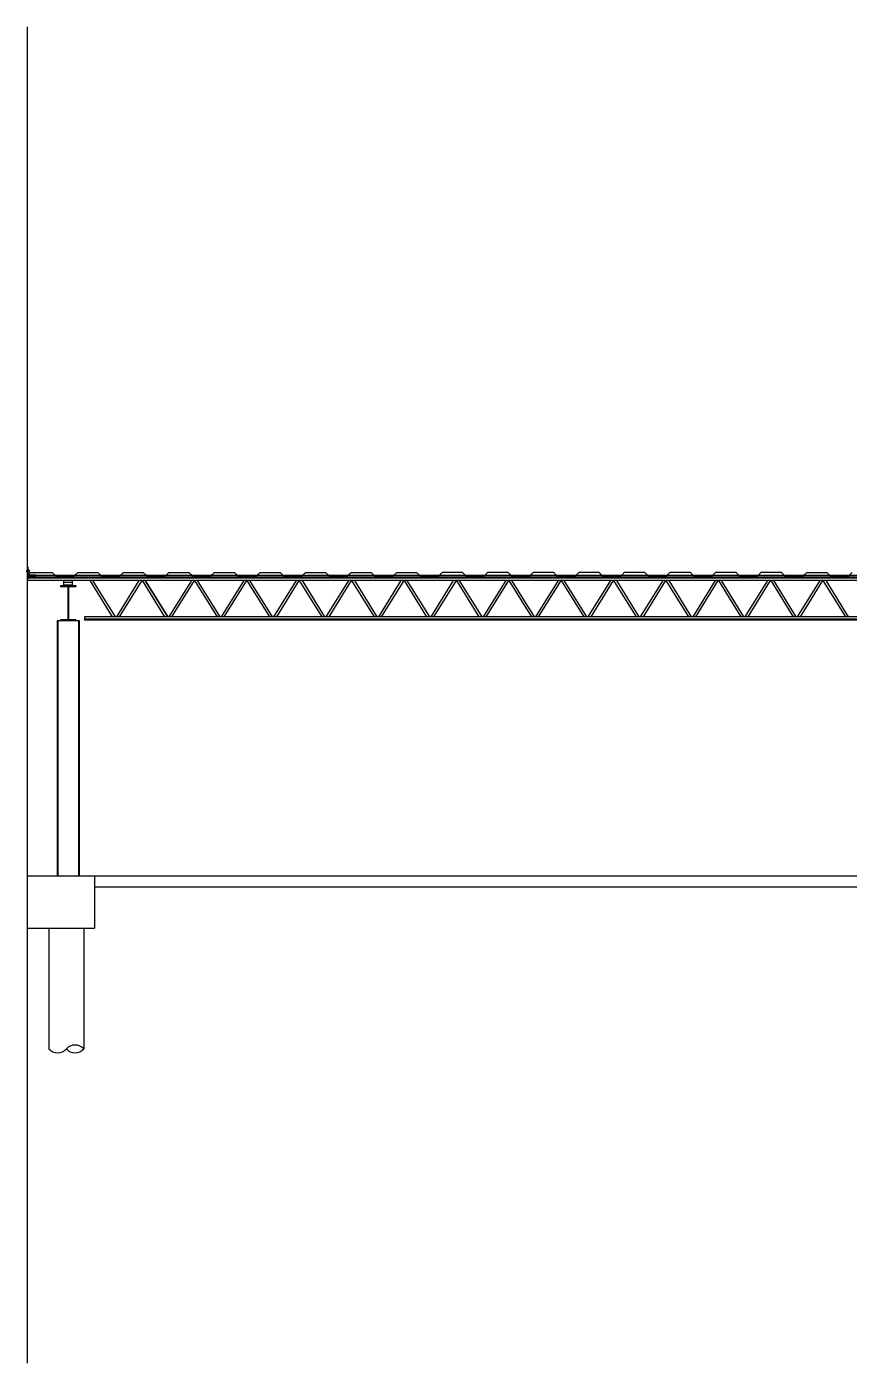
# Model space of a CAD drawing. Header units: millimetres. Extents: x -91511 to -65265, y 29268 to 44837.
# Drawn here: x -91511 to -81921, y 29268 to 44837 of the extents above; entities that cross this region are included whole.
import ezdxf

# ---------------------------------------------------------------- set-up
doc = ezdxf.new("R2010")
doc.units = ezdxf.units.MM
doc.header["$MEASUREMENT"] = 0
doc.layers.get('0').update_dxf_attribs({"linetype": 'CONTINUOUS', "plot": 0})
for name, color, linetype in [('Arch_Section_Found', 21, 'CONTINUOUS'), ('Arch_Section_HSS', 2, 'CONTINUOUS'), ('Arch_Section_Truss', 45, 'CONTINUOUS'), ('Struc_Plan_Deck', 41, 'CONTINUOUS'), ('Structural_Section_Bolt', 2, 'CONTINUOUS'), ('Structural_Section_StAngle', 2, 'CONTINUOUS'), ('Structural_SteelBeam', 22, 'CONTINUOUS')]:
    doc.layers.add(name, color=color, linetype=linetype)

# ---------------------------------------------------------------- blocks, each defined once
blk = doc.blocks.new('W410x54[W16x36]')
at = {"layer": 'Structural_SteelBeam'}
h = blk.add_hatch(dxfattribs=at)
h.set_pattern_fill('STEEL', color=131, scale=5, style=0)
h.set_pattern_definition([(45, (0, 0), (-0.44194174, 0.44194174), []), (45, (0, 0.3125), (-0.44194174, 0.44194174), [])])
h.paths.add_polyline_path([(1370.61, 1185.18), (1363.61, 1185.18), (1363.61, 1184.81), (1366.98, 1184.81), (1366.98, 1169.68), (1363.61, 1169.68), (1363.61, 1169.31), (1370.61, 1169.31), (1370.61, 1169.68), (1367.23, 1169.68), (1367.23, 1184.81), (1370.61, 1184.81)])
for p, q in [((1370.61, 1185.18), (1363.61, 1185.18)), ((1363.61, 1185.18), (1363.61, 1184.81)), ((1366.98, 1184.81), (1363.61, 1184.81)), ((1366.98, 1184.81), (1366.98, 1169.68)), ((1367.23, 1184.81), (1367.23, 1169.68)), ((1370.61, 1184.81), (1367.23, 1184.81)), ((1370.61, 1185.18), (1370.61, 1184.81)), ((1366.98, 1169.68), (1363.61, 1169.68)), ((1363.61, 1169.68), (1363.61, 1169.31)), ((1370.61, 1169.31), (1363.61, 1169.31)), ((1370.61, 1169.68), (1367.23, 1169.68)), ((1370.61, 1169.68), (1370.61, 1169.31))]:
    blk.add_line(p, q, dxfattribs=at)
blk = doc.blocks.new('A$C46D41956')
at = {"layer": 'Structural_Section_StAngle'}
h = blk.add_hatch(dxfattribs=at)
h.set_pattern_fill('STEEL', color=251, scale=3, style=0)
h.set_pattern_definition([(135, (8872.7223, -3443.97915), (0.265165043, 0.265165043), []), (135, (8872.7223, -3443.79165), (0.265165043, 0.265165043), [])])
h.paths.add_polyline_path([(0.37, 0.37, 0.414214), (0, 0), (4, 0), (4, 4, 0.414214), (3.62, 3.62), (3.62, 0.37)])
at = {"layer": 'Structural_Section_StAngle', "ltscale": 5}
for p, q in [((3.62, 0.37), (0.37, 0.37)), ((3.62, 0.37), (3.62, 3.62)), ((4, 0), (4, 4)), ((4, 0), (0, 0))]:
    blk.add_line(p, q, dxfattribs=at)
at = {"layer": 'Structural_Section_StAngle'}
blk.add_line((4, 4), (4, 4), dxfattribs=at)
at = {"layer": 'Structural_Section_StAngle', "ltscale": 5}
for centre in [(0.37, 0), (4, 3.62)]:
    blk.add_arc(centre, 0.375, 90, 180, dxfattribs=at)
blk = doc.blocks.new('Hex Nut - 10 mm side')
at = {"color": 0, "linetype": 'Continuous'}
for p, q in [((-9, -7), (-9, 7)), ((-1, 9), (-8, 9)), ((-1, 5), (-8, 5)), ((0, -7), (0, 7)), ((-1, -5), (-8, -5)), ((-1, -9), (-8, -9))]:
    blk.add_line(p, q, dxfattribs=at)
for centre, radius, start, end in [((-5, 7), 4.19, 147.1328, 212.8672), ((7, 0), 15.7, 163.2214, 196.7786), ((-4, 7), 4.19, 327.1328, 32.8672), ((-16, 0), 15.7, 343.2214, 16.7787), ((-5, -7), 4.19, 147.1328, 212.8672), ((-4, -7), 4.19, 327.1328, 32.8672)]:
    blk.add_arc(centre, radius, start, end, dxfattribs=at)

msp = doc.modelspace()

# ---------------------------------------------------------------- linework, layer by layer
at = {"layer": 'Arch_Section_Found'}
for p, q in [((-91503, 34945), (-65290, 34945)), ((-91503, 34336), (-91503, 34945)), ((-90722, 34945), (-90722, 34336)), ((-90722, 34818), (-81749, 34818)), ((-91503, 34336), (-90722, 34336)), ((-91252, 34336), (-91252, 32930)), ((-90846, 34336), (-90846, 32930))]:
    msp.add_line(p, q, dxfattribs=at)
for centre, start, end in [((-91150, 33023), 222.586, 317.414), ((-90947, 32837), 42.586, 137.414), ((-90947, 33023), 222.586, 317.414)]:
    msp.add_arc(centre, 138, start, end, dxfattribs=at)
at = {"layer": 'Arch_Section_HSS'}
for p, q in [((-91154, 37920), (-91154, 34945)), ((-91154, 37920), (-90900, 37920)), ((-90900, 37920), (-90900, 34945))]:
    msp.add_line(p, q, dxfattribs=at)
at = {"layer": 'Arch_Section_HSS', "ltscale": 10}
for p, q in [((-91147, 37920), (-91147, 34945)), ((-90906, 37920), (-90906, 34945))]:
    msp.add_line(p, q, dxfattribs=at)
at = {"layer": 'Arch_Section_Truss', "ltscale": 50}
msp.add_line((-91503, 29268), (-91503, 44837), dxfattribs=at)
at = {"layer": 'Arch_Section_Truss'}
for p, q in [((-91503, 38482), (-91503, 38387)), ((-81546, 38444), (-91503, 38444)), ((-91503, 38444), (-91503, 38387)), ((-81368, 38425), (-91503, 38425)), ((-81368, 38415), (-91503, 38415)), ((-81368, 38387), (-91503, 38387)), ((-91077, 38323), (-91077, 38387)), ((-90976, 38362), (-91077, 38362)), ((-90976, 38333), (-91077, 38333)), ((-90976, 38323), (-91077, 38323)), ((-90976, 38323), (-90976, 38387)), ((-90509, 37963), (-90772, 38387)), ((-90476, 37963), (-90739, 38387)), ((-90202, 38387), (-90465, 37963)), ((-90170, 38387), (-90433, 37963)), ((-89899, 37963), (-90162, 38387)), ((-89867, 37963), (-90129, 38387)), ((-90129, 38387), (-89867, 37963)), ((-89591, 38387), (-89853, 37963)), ((-89558, 38387), (-89821, 37963)), ((-89287, 37963), (-89550, 38387)), ((-89255, 37963), (-89518, 38387)), ((-88981, 38387), (-89244, 37963)), ((-88949, 38387), (-89211, 37963)), ((-88678, 37963), (-88941, 38387)), ((-88645, 37963), (-88908, 38387)), ((-88369, 38387), (-88632, 37963)), ((-88337, 38387), (-88600, 37963)), ((-88066, 37963), (-88329, 38387)), ((-88034, 37963), (-88297, 38387)), ((-87760, 38387), (-88023, 37963)), ((-87727, 38387), (-87990, 37963)), ((-87457, 37963), (-87719, 38387)), ((-87424, 37963), (-87687, 38387)), ((-87148, 38387), (-87411, 37963)), ((-87116, 38387), (-87379, 37963)), ((-86845, 37963), (-87108, 38387)), ((-86812, 37963), (-87075, 38387)), ((-86539, 38387), (-86801, 37963)), ((-86506, 38387), (-86769, 37963)), ((-86235, 37963), (-86498, 38387)), ((-86203, 37963), (-86466, 38387)), ((-85927, 38387), (-86190, 37963)), ((-85894, 38387), (-86157, 37963)), ((-85624, 37963), (-85886, 38387)), ((-85591, 37963), (-85854, 38387)), ((-85317, 38387), (-85580, 37963)), ((-85285, 38387), (-85548, 37963)), ((-85014, 37963), (-85277, 38387)), ((-84982, 37963), (-85244, 38387)), ((-84706, 38387), (-84968, 37963)), ((-84673, 38387), (-84936, 37963)), ((-84402, 37963), (-84665, 38387)), ((-84370, 37963), (-84633, 38387)), ((-84096, 38387), (-84359, 37963)), ((-84064, 38387), (-84326, 37963)), ((-83793, 37963), (-84056, 38387)), ((-83760, 37963), (-84023, 38387)), ((-83484, 38387), (-83747, 37963)), ((-83452, 38387), (-83715, 37963)), ((-83181, 37963), (-83444, 38387)), ((-83149, 37963), (-83412, 38387)), ((-82875, 38387), (-83138, 37963)), ((-82842, 38387), (-83105, 37963)), ((-82572, 37963), (-82834, 38387)), ((-82539, 37963), (-82802, 38387)), ((-82265, 38387), (-82528, 37963)), ((-82233, 38387), (-82496, 37963)), ((-81962, 37963), (-82225, 38387)), ((-81929, 37963), (-82192, 38387)), ((-91503, 37925), (-91503, 37963)), ((-81566, 37963), (-90838, 37963)), ((-90838, 37963), (-90838, 37925)), ((-81566, 37934), (-90838, 37934)), ((-81566, 37925), (-90838, 37925))]:
    msp.add_line(p, q, dxfattribs=at)
at = {"layer": 'Struc_Plan_Deck'}
for p, q in [((-91493, 38453), (-91465, 38481)), ((-91465, 38481), (-91214, 38481)), ((-91177, 38444), (-91214, 38481)), ((-90953, 38444), (-90915, 38481)), ((-90915, 38481), (-90683, 38481)), ((-90645, 38444), (-90683, 38481)), ((-90421, 38444), (-90384, 38481)), ((-90384, 38481), (-90152, 38481)), ((-90114, 38444), (-90152, 38481)), ((-89890, 38444), (-89853, 38481)), ((-89853, 38481), (-89621, 38481)), ((-89583, 38444), (-89621, 38481)), ((-89359, 38444), (-89322, 38481)), ((-89322, 38481), (-89090, 38481)), ((-89052, 38444), (-89090, 38481)), ((-88828, 38444), (-88791, 38481)), ((-88791, 38481), (-88558, 38481)), ((-88521, 38444), (-88558, 38481)), ((-88297, 38444), (-88259, 38481)), ((-88259, 38481), (-88027, 38481)), ((-87990, 38444), (-88027, 38481)), ((-87766, 38444), (-87728, 38481)), ((-87728, 38481), (-87496, 38481)), ((-87459, 38444), (-87496, 38481)), ((-87235, 38444), (-87197, 38481)), ((-87197, 38481), (-86965, 38481)), ((-86927, 38444), (-86965, 38481)), ((-86703, 38444), (-86665, 38482)), ((-86665, 38482), (-86433, 38482)), ((-86396, 38445), (-86433, 38482)), ((-86172, 38445), (-86134, 38482)), ((-86134, 38482), (-85902, 38482)), ((-85864, 38445), (-85902, 38482)), ((-85640, 38445), (-85603, 38482)), ((-85603, 38482), (-85371, 38482)), ((-85333, 38445), (-85371, 38482)), ((-85109, 38445), (-85072, 38482)), ((-85072, 38482), (-84840, 38482)), ((-84802, 38445), (-84840, 38482)), ((-84578, 38445), (-84541, 38482)), ((-84541, 38482), (-84308, 38482)), ((-84271, 38445), (-84308, 38482)), ((-84047, 38445), (-84009, 38482)), ((-84009, 38482), (-83777, 38482)), ((-83740, 38445), (-83777, 38482)), ((-83516, 38445), (-83478, 38482)), ((-83478, 38482), (-83246, 38482)), ((-83209, 38445), (-83246, 38482)), ((-82985, 38445), (-82947, 38482)), ((-82947, 38482), (-82715, 38482)), ((-82678, 38445), (-82715, 38482)), ((-82455, 38444), (-82417, 38481)), ((-82417, 38481), (-82185, 38481)), ((-82147, 38444), (-82185, 38481)), ((-81924, 38444), (-81887, 38481)), ((-91177, 38444), (-90954, 38444)), ((-90645, 38444), (-90423, 38444)), ((-90114, 38444), (-89891, 38444)), ((-89583, 38444), (-89360, 38444)), ((-89052, 38444), (-88829, 38444)), ((-88521, 38444), (-88298, 38444)), ((-87990, 38444), (-87767, 38444)), ((-87459, 38444), (-87236, 38444)), ((-86927, 38444), (-86704, 38444)), ((-86396, 38445), (-86173, 38445)), ((-85864, 38445), (-85642, 38445)), ((-85333, 38445), (-85110, 38445)), ((-84802, 38445), (-84579, 38445)), ((-84271, 38445), (-84048, 38445)), ((-83740, 38445), (-83517, 38445)), ((-83209, 38445), (-82986, 38445)), ((-82678, 38445), (-82455, 38445)), ((-82147, 38444), (-81924, 38444))]:
    msp.add_line(p, q, dxfattribs=at)
at = {"layer": 'Structural_Section_Bolt', "ltscale": 0.05}
for p, q in [((-91511, 38486), (-91511, 38504)), ((-91503, 38507), (-91510, 38507)), ((-91503, 38501), (-91510, 38501)), ((-91503, 38489), (-91510, 38489)), ((-91503, 38483), (-91510, 38483)), ((-91503, 38483), (-91503, 38507)), ((-91503, 38504), (-91503, 38507)), ((-91502, 38504), (-91503, 38504)), ((-91503, 38485), (-91503, 38483)), ((-91502, 38485), (-91503, 38485)), ((-91502, 38485), (-91502, 38504)), ((-91499, 38488), (-91499, 38501)), ((-91481, 38488), (-91481, 38501)), ((-91479, 38499), (-91481, 38501)), ((-91479, 38490), (-91481, 38488)), ((-91479, 38490), (-91479, 38499))]:
    msp.add_line(p, q, dxfattribs=at)
at = {"layer": 'Structural_Section_Bolt', "ltscale": 2}
for p, q in [((-91481, 38501), (-91502, 38501)), ((-91481, 38488), (-91502, 38488)), ((-91481, 38499), (-91499, 38499)), ((-91481, 38490), (-91499, 38490))]:
    msp.add_line(p, q, dxfattribs=at)
at = {"layer": 'Structural_Section_Bolt', "ltscale": 0.05}
for centre, radius, start, end in [((-91505, 38504), 5.58, 147.1328, 212.8672), ((-91490, 38495), 21, 163.2214, 196.7786), ((-91505, 38486), 5.58, 147.1328, 212.8672)]:
    msp.add_arc(centre, radius, start, end, dxfattribs=at)

# ---------------------------------------------------------------- block references
at = {"layer": 'Arch_Section_HSS', "yscale": 25.4, "zscale": 25.4}
for name, p, xscale in [('A$C46D41956', (-91401, 38444), -25.4), ('W410x54[W16x36]', (-125751, 8220), 25.4)]:
    msp.add_blockref(name, p, dxfattribs=dict(at, xscale=xscale))
at = {"layer": 'Structural_Section_Bolt', "ltscale": 0.05, "xscale": 1.33333333333303, "yscale": 1.33333333333303, "zscale": 1.333333333333333}
msp.add_blockref('Hex Nut - 10 mm side', (-91481, 38495), dxfattribs=at)

doc.saveas('drawing.dxf')
